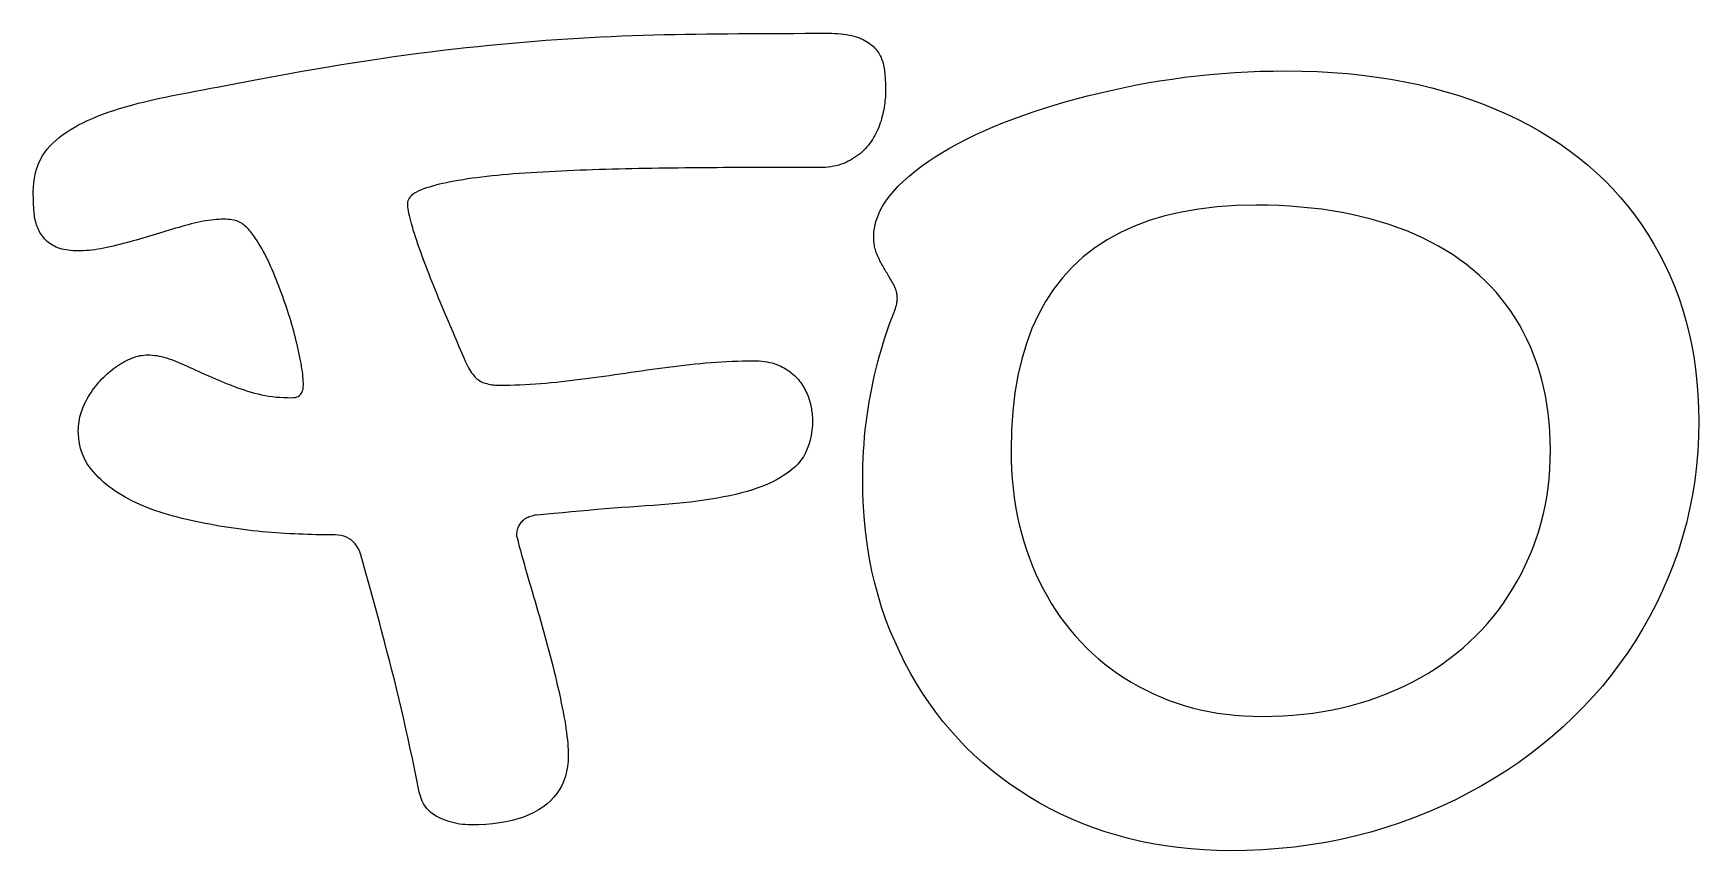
# Model space of a CAD drawing. Header units: millimetres. Extents: x 0 to 54.3, y 0.2 to 27.6.
# Drawn here: x 0.025 to 4.043, y 19.912 to 21.885 of the extents above; entities that cross this region are included whole.
import ezdxf

# ---------------------------------------------------------------- set-up
doc = ezdxf.new("R2010")
doc.units = ezdxf.units.MM

msp = doc.modelspace()

# ---------------------------------------------------------------- linework, layer by layer
for points in [[(0.4842, 21.4361), (0.4784, 21.436), (0.4726, 21.4357), (0.4666, 21.4353), (0.4604, 21.4348), (0.4541, 21.434), (0.4477, 21.4332), (0.4411, 21.4321), (0.4343, 21.4309), (0.4274, 21.4295), (0.4204, 21.428), (0.4132, 21.4263), (0.4058, 21.4245), (0.3984, 21.4225), (0.3909, 21.4205), (0.3833, 21.4185), (0.3757, 21.4164), (0.3681, 21.4142), (0.3604, 21.412), (0.3527, 21.4098), (0.3449, 21.4075), (0.337, 21.4051), (0.3292, 21.4027), (0.3212, 21.4003), (0.3132, 21.3978), (0.3052, 21.3953), (0.2972, 21.3928), (0.2893, 21.3904), (0.2813, 21.3881), (0.2733, 21.3858), (0.2654, 21.3835), (0.2574, 21.3813), (0.2495, 21.3792), (0.2416, 21.3771), (0.2337, 21.375), (0.2258, 21.373), (0.218, 21.3711), (0.2102, 21.3692), (0.2025, 21.3675), (0.195, 21.366), (0.1876, 21.3646), (0.1804, 21.3634), (0.1732, 21.3624), (0.1663, 21.3615), (0.1594, 21.3608), (0.1527, 21.3602), (0.1461, 21.3598), (0.1397, 21.3596), (0.1334, 21.3595), (0.127, 21.3596), (0.1208, 21.3599), (0.1149, 21.3603), (0.1092, 21.361), (0.1037, 21.3618), (0.0985, 21.3628), (0.0935, 21.364), (0.0887, 21.3654), (0.0842, 21.367), (0.0799, 21.3688), (0.0758, 21.3707), (0.072, 21.3728), (0.0683, 21.3751), (0.0649, 21.3775), (0.0616, 21.38), (0.0584, 21.3826), (0.0554, 21.3854), (0.0526, 21.3882), (0.0499, 21.3912), (0.0474, 21.3942), (0.0451, 21.3974), (0.0429, 21.4007), (0.0409, 21.4041), (0.039, 21.4076), (0.0373, 21.4112), (0.0357, 21.4148), (0.0342, 21.4185), (0.0329, 21.4222), (0.0317, 21.426), (0.0306, 21.4298), (0.0296, 21.4337), (0.0287, 21.4376), (0.028, 21.4416), (0.0274, 21.4456), (0.0269, 21.4497), (0.0266, 21.4539), (0.0263, 21.458), (0.026, 21.4621), (0.0258, 21.4662), (0.0256, 21.4703), (0.0254, 21.4743), (0.0252, 21.4783), (0.0251, 21.4823), (0.025, 21.4863), (0.0249, 21.4902), (0.0248, 21.4942), (0.0248, 21.4981), (0.0248, 21.5019), (0.0251, 21.513), (0.0259, 21.5238), (0.0273, 21.5342), (0.0292, 21.5443), (0.0317, 21.554), (0.0348, 21.5634), (0.0384, 21.5724), (0.0426, 21.5811), (0.0473, 21.5894), (0.0526, 21.5974), (0.0585, 21.605), (0.0649, 21.6123), (0.0718, 21.6194), (0.0792, 21.6262), (0.0871, 21.6329), (0.0954, 21.6393), (0.1043, 21.6456), (0.1136, 21.6517), (0.1234, 21.6576), (0.1337, 21.6634), (0.1445, 21.6689), (0.1557, 21.6743), (0.1675, 21.6794), (0.1797, 21.6844), (0.1924, 21.6893), (0.2055, 21.694), (0.219, 21.6986), (0.233, 21.703), (0.2474, 21.7074), (0.2623, 21.7116), (0.2775, 21.7157), (0.2933, 21.7196), (0.3094, 21.7235), (0.326, 21.7272), (0.343, 21.7308), (0.3604, 21.7343), (0.3783, 21.7377), (0.3965, 21.7412), (0.4151, 21.7448), (0.4341, 21.7484), (0.4535, 21.7521), (0.4733, 21.7559), (0.4934, 21.7597), (0.5139, 21.7636), (0.5349, 21.7675), (0.5561, 21.7715), (0.5778, 21.7756), (0.5999, 21.7797), (0.6347, 21.7861), (0.6689, 21.7923), (0.7027, 21.7982), (0.7359, 21.8038), (0.7686, 21.8092), (0.8009, 21.8144), (0.8326, 21.8193), (0.8638, 21.824), (0.8945, 21.8284), (0.9247, 21.8326), (0.9544, 21.8365), (0.9836, 21.8402), (1.0124, 21.8437), (1.041, 21.847), (1.0694, 21.8502), (1.0975, 21.8532), (1.1255, 21.856), (1.1532, 21.8587), (1.1807, 21.8612), (1.2079, 21.8636), (1.235, 21.8658), (1.2618, 21.8678), (1.2884, 21.8697), (1.3148, 21.8714), (1.341, 21.873), (1.3671, 21.8744), (1.3932, 21.8758), (1.4191, 21.877), (1.445, 21.8782), (1.4708, 21.8792), (1.4965, 21.8801), (1.5221, 21.8809), (1.5476, 21.8816), (1.5731, 21.8821), (1.5984, 21.8826), (1.6237, 21.883), (1.649, 21.8832), (1.6746, 21.8835), (1.7004, 21.8837), (1.7264, 21.884), (1.7526, 21.8841), (1.779, 21.8843), (1.8057, 21.8844), (1.8326, 21.8845), (1.8597, 21.8846), (1.8871, 21.8847), (1.9146, 21.8847), (1.9424, 21.8847), (1.9506, 21.8847), (1.9584, 21.8844), (1.966, 21.884), (1.9733, 21.8834), (1.9802, 21.8826), (1.9869, 21.8816), (1.9933, 21.8805), (1.9994, 21.8792), (2.0052, 21.8777), (2.0107, 21.8761), (2.0158, 21.8743), (2.0207, 21.8723), (2.0254, 21.8702), (2.0298, 21.8679), (2.034, 21.8656), (2.0381, 21.8632), (2.0419, 21.8607), (2.0454, 21.858), (2.0488, 21.8553), (2.052, 21.8525), (2.055, 21.8496), (2.0577, 21.8466), (2.0603, 21.8434), (2.0626, 21.8402), (2.0647, 21.8369), (2.0667, 21.8336), (2.0686, 21.8301), (2.0703, 21.8266), (2.0719, 21.823), (2.0733, 21.8193), (2.0745, 21.8156), (2.0756, 21.8117), (2.0766, 21.8078), (2.0774, 21.8039), (2.0781, 21.7998), (2.0786, 21.7957), (2.079, 21.7916), (2.0794, 21.7874), (2.0798, 21.7833), (2.0801, 21.7791), (2.0804, 21.7749), (2.0806, 21.7708), (2.0808, 21.7666), (2.081, 21.7625), (2.0811, 21.7583), (2.0812, 21.7542), (2.0813, 21.75), (2.0813, 21.7459), (2.0812, 21.7411), (2.0811, 21.7362), (2.0808, 21.7313), (2.0804, 21.7264), (2.0799, 21.7213), (2.0793, 21.7163), (2.0786, 21.7111), (2.0777, 21.7059), (2.0768, 21.7006), (2.0757, 21.6953), (2.0745, 21.6899), (2.0733, 21.6844), (2.0719, 21.679), (2.0703, 21.6736), (2.0686, 21.6683), (2.0667, 21.6631), (2.0647, 21.6579), (2.0626, 21.6528), (2.0603, 21.6478), (2.0578, 21.6429), (2.0552, 21.638), (2.0525, 21.6332), (2.0496, 21.6285), (2.0466, 21.6239), (2.0434, 21.6194), (2.04, 21.615), (2.0364, 21.6107), (2.0327, 21.6066), (2.0288, 21.6026), (2.0248, 21.5987), (2.0205, 21.595), (2.0161, 21.5915), (2.0115, 21.588), (2.0067, 21.5847), (2.0018, 21.5815), (1.9967, 21.5785), (1.9914, 21.5757), (1.986, 21.5731), (1.9803, 21.5707), (1.9745, 21.5686), (1.9684, 21.5667), (1.9622, 21.5651), (1.9558, 21.5638), (1.9492, 21.5627), (1.9425, 21.5618), (1.9355, 21.5612), (1.9284, 21.5608), (1.921, 21.5607), (1.7786, 21.5607), (1.7643, 21.5607), (1.7498, 21.5607), (1.7352, 21.5606), (1.7204, 21.5606), (1.7055, 21.5605), (1.6905, 21.5605), (1.6753, 21.5604), (1.6599, 21.5603), (1.6444, 21.5602), (1.6287, 21.5601), (1.6129, 21.5599), (1.597, 21.5598), (1.581, 21.5596), (1.565, 21.5595), (1.549, 21.5592), (1.5331, 21.559), (1.5172, 21.5587), (1.5013, 21.5585), (1.4854, 21.5582), (1.4696, 21.5578), (1.4538, 21.5575), (1.438, 21.5571), (1.4222, 21.5567), (1.4065, 21.5562), (1.3908, 21.5558), (1.3752, 21.5553), (1.3598, 21.5547), (1.3444, 21.5542), (1.3292, 21.5535), (1.3141, 21.5529), (1.2991, 21.5522), (1.2842, 21.5515), (1.2694, 21.5507), (1.2548, 21.5499), (1.2402, 21.5491), (1.2257, 21.5482), (1.2115, 21.5473), (1.1975, 21.5463), (1.1838, 21.5453), (1.1704, 21.5442), (1.1572, 21.543), (1.1443, 21.5418), (1.1317, 21.5405), (1.1193, 21.5391), (1.1072, 21.5377), (1.0954, 21.5362), (1.0839, 21.5347), (1.0726, 21.5331), (1.0617, 21.5314), (1.0511, 21.5297), (1.041, 21.5279), (1.0312, 21.5261), (1.0218, 21.5242), (1.0128, 21.5222), (1.0041, 21.5202), (0.9959, 21.5181), (0.988, 21.5159), (0.9805, 21.5137), (0.9734, 21.5114), (0.9667, 21.5091), (0.9604, 21.5066), (0.9547, 21.5041), (0.9495, 21.5015), (0.9449, 21.4988), (0.9408, 21.4959), (0.9373, 21.493), (0.9343, 21.49), (0.9319, 21.4869), (0.93, 21.4837), (0.9286, 21.4804), (0.9278, 21.477), (0.9275, 21.4734), (0.9276, 21.4697), (0.928, 21.4655), (0.9285, 21.461), (0.9293, 21.456), (0.9303, 21.4507), (0.9315, 21.445), (0.933, 21.4388), (0.9346, 21.4323), (0.9365, 21.4254), (0.9386, 21.4181), (0.941, 21.4103), (0.9435, 21.4022), (0.9463, 21.3939), (0.9491, 21.3854), (0.952, 21.3768), (0.955, 21.3681), (0.9581, 21.3593), (0.9613, 21.3504), (0.9647, 21.3413), (0.9681, 21.3322), (0.9716, 21.3229), (0.9752, 21.3136), (0.9789, 21.3041), (0.9827, 21.2945), (0.9866, 21.2849), (0.9904, 21.2753), (0.9943, 21.2657), (0.9982, 21.2561), (1.0021, 21.2466), (1.0061, 21.2371), (1.01, 21.2276), (1.014, 21.2181), (1.0179, 21.2087), (1.0219, 21.1993), (1.0259, 21.1899), (1.0299, 21.1805), (1.0338, 21.1713), (1.0377, 21.1624), (1.0414, 21.1537), (1.045, 21.1452), (1.0485, 21.1371), (1.0519, 21.1291), (1.0552, 21.1215), (1.0584, 21.1141), (1.0614, 21.1069), (1.0644, 21.1001), (1.0672, 21.0934), (1.07, 21.0871), (1.0723, 21.0822), (1.0748, 21.0775), (1.0773, 21.0732), (1.0798, 21.0691), (1.0824, 21.0652), (1.0851, 21.0617), (1.0878, 21.0584), (1.0905, 21.0554), (1.0933, 21.0527), (1.0962, 21.0502), (1.0991, 21.048), (1.102, 21.0461), (1.1051, 21.0444), (1.1083, 21.0429), (1.1117, 21.0414), (1.1153, 21.0402), (1.119, 21.0391), (1.1229, 21.0381), (1.127, 21.0373), (1.1313, 21.0366), (1.1357, 21.0361), (1.1403, 21.0357), (1.1451, 21.0355), (1.1501, 21.0354), (1.1623, 21.0355), (1.1745, 21.0357), (1.1868, 21.036), (1.1991, 21.0364), (1.2115, 21.037), (1.224, 21.0377), (1.2365, 21.0385), (1.249, 21.0394), (1.2616, 21.0404), (1.2742, 21.0416), (1.2869, 21.0429), (1.2996, 21.0443), (1.3124, 21.0458), (1.3252, 21.0474), (1.338, 21.049), (1.3508, 21.0506), (1.3636, 21.0522), (1.3764, 21.0539), (1.3893, 21.0556), (1.4021, 21.0574), (1.415, 21.0592), (1.4279, 21.061), (1.4407, 21.0629), (1.4537, 21.0648), (1.4666, 21.0667), (1.4795, 21.0686), (1.4924, 21.0704), (1.5053, 21.0722), (1.5182, 21.074), (1.5311, 21.0757), (1.544, 21.0774), (1.5569, 21.0791), (1.5698, 21.0807), (1.5827, 21.0823), (1.5956, 21.0838), (1.6086, 21.0853), (1.6215, 21.0867), (1.6343, 21.088), (1.6472, 21.0892), (1.6601, 21.0902), (1.6729, 21.0912), (1.6858, 21.092), (1.6986, 21.0926), (1.7114, 21.0932), (1.7242, 21.0936), (1.737, 21.0939), (1.7498, 21.0941), (1.7626, 21.0942), (1.7696, 21.0941), (1.7764, 21.0938), (1.783, 21.0932), (1.7894, 21.0925), (1.7956, 21.0916), (1.8015, 21.0904), (1.8073, 21.089), (1.8128, 21.0875), (1.8182, 21.0857), (1.8233, 21.0837), (1.8282, 21.0815), (1.8329, 21.0791), (1.8374, 21.0765), (1.8418, 21.0738), (1.846, 21.071), (1.85, 21.0682), (1.8539, 21.0652), (1.8576, 21.0621), (1.8612, 21.059), (1.8646, 21.0557), (1.8678, 21.0524), (1.8709, 21.0489), (1.8738, 21.0453), (1.8765, 21.0417), (1.8791, 21.0379), (1.8816, 21.0342), (1.8839, 21.0304), (1.8861, 21.0265), (1.8882, 21.0227), (1.8901, 21.0187), (1.8919, 21.0148), (1.8935, 21.0108), (1.8951, 21.0068), (1.8964, 21.0027), (1.8977, 20.9986), (1.8988, 20.9945), (1.8998, 20.9904), (1.9007, 20.9864), (1.9015, 20.9825), (1.9022, 20.9787), (1.9029, 20.9749), (1.9035, 20.9713), (1.9039, 20.9678), (1.9043, 20.9644), (1.9046, 20.9611), (1.9048, 20.9579), (1.905, 20.9548), (1.905, 20.9518), (1.9047, 20.9387), (1.9036, 20.9262), (1.9019, 20.9142), (1.8995, 20.9028), (1.8964, 20.8919), (1.8925, 20.8816), (1.888, 20.8719), (1.8829, 20.8627), (1.877, 20.8541), (1.8704, 20.846), (1.8631, 20.8385), (1.8552, 20.8316), (1.8466, 20.825), (1.8375, 20.8188), (1.828, 20.8128), (1.818, 20.8071), (1.8074, 20.8017), (1.7964, 20.7966), (1.7849, 20.7918), (1.7729, 20.7873), (1.7603, 20.783), (1.7473, 20.779), (1.7338, 20.7753), (1.7198, 20.7719), (1.7054, 20.7687), (1.6906, 20.7657), (1.6754, 20.7629), (1.6598, 20.7602), (1.6438, 20.7578), (1.6275, 20.7555), (1.6107, 20.7533), (1.5936, 20.7513), (1.5761, 20.7496), (1.5582, 20.7479), (1.54, 20.7465), (1.5213, 20.7452), (1.5024, 20.744), (1.4833, 20.7427), (1.4639, 20.7413), (1.4445, 20.7399), (1.4248, 20.7384), (1.4049, 20.7368), (1.3849, 20.7351), (1.3646, 20.7333), (1.3442, 20.7315), (1.3236, 20.7296), (1.3028, 20.7277), (1.2818, 20.7256), (1.2391, 20.7221), (1.2353, 20.7214), (1.2317, 20.7206), (1.2282, 20.7197), (1.2249, 20.7187), (1.2217, 20.7176), (1.2186, 20.7163), (1.2157, 20.7149), (1.213, 20.7134), (1.2104, 20.7117), (1.2079, 20.71), (1.2056, 20.7081), (1.2035, 20.706), (1.2015, 20.7039), (1.1997, 20.7017), (1.198, 20.6994), (1.1966, 20.6969), (1.1953, 20.6944), (1.1941, 20.6918), (1.1932, 20.6891), (1.1924, 20.6863), (1.1918, 20.6833), (1.1914, 20.6803), (1.1911, 20.6772), (1.191, 20.674), (1.191, 20.6731), (1.1911, 20.6723), (1.1911, 20.6714), (1.1912, 20.6706), (1.1913, 20.6699), (1.1915, 20.6691), (1.1916, 20.6684), (1.1918, 20.6677), (1.192, 20.667), (1.1923, 20.6663), (1.1925, 20.6657), (1.1928, 20.6651), (1.1931, 20.6645), (1.1934, 20.6639), (1.1936, 20.6632), (1.1938, 20.6625), (1.194, 20.6618), (1.1941, 20.6611), (1.1943, 20.6603), (1.1944, 20.6596), (1.1945, 20.6587), (1.1945, 20.6579), (1.1946, 20.6571), (1.1946, 20.6562), (1.1973, 20.6463), (1.2001, 20.6362), (1.2029, 20.626), (1.2059, 20.6155), (1.2089, 20.6049), (1.2119, 20.5941), (1.2151, 20.5831), (1.2183, 20.5719), (1.2216, 20.5605), (1.225, 20.549), (1.2285, 20.5372), (1.232, 20.5253), (1.2355, 20.5133), (1.239, 20.5013), (1.2425, 20.4893), (1.2459, 20.4773), (1.2493, 20.4654), (1.2527, 20.4534), (1.256, 20.4415), (1.2593, 20.4296), (1.2625, 20.4177), (1.2657, 20.4058), (1.2689, 20.3939), (1.272, 20.382), (1.2751, 20.3702), (1.2781, 20.3584), (1.281, 20.3468), (1.2838, 20.3353), (1.2865, 20.3239), (1.2892, 20.3125), (1.2917, 20.3013), (1.2942, 20.2902), (1.2966, 20.2792), (1.2989, 20.2682), (1.3011, 20.2574), (1.3032, 20.2467), (1.3052, 20.2361), (1.307, 20.2259), (1.3087, 20.2161), (1.3101, 20.2065), (1.3114, 20.1973), (1.3125, 20.1884), (1.3135, 20.1798), (1.3143, 20.1715), (1.3149, 20.1635), (1.3153, 20.1559), (1.3156, 20.1486), (1.3157, 20.1416), (1.3152, 20.1282), (1.314, 20.1154), (1.3118, 20.1031), (1.3088, 20.0914), (1.305, 20.0802), (1.3003, 20.0695), (1.2948, 20.0594), (1.2884, 20.0498), (1.2811, 20.0408), (1.273, 20.0323), (1.264, 20.0244), (1.2542, 20.017), (1.2436, 20.0102), (1.2323, 20.0039), (1.2203, 19.9983), (1.2076, 19.9932), (1.1942, 19.9888), (1.1801, 19.9849), (1.1653, 19.9817), (1.1498, 19.979), (1.1335, 19.9769), (1.1166, 19.9754), (1.099, 19.9745), (1.0806, 19.9743), (1.0738, 19.9744), (1.0671, 19.9748), (1.0603, 19.9754), (1.0536, 19.9763), (1.047, 19.9775), (1.0403, 19.9789), (1.0338, 19.9806), (1.0272, 19.9826), (1.0207, 19.9848), (1.0142, 19.9872), (1.0078, 19.99), (1.0014, 19.9929), (0.9952, 19.9963), (0.9895, 20), (0.9841, 20.0042), (0.9791, 20.0089), (0.9746, 20.0139), (0.9705, 20.0194), (0.9667, 20.0254), (0.9634, 20.0317), (0.9605, 20.0385), (0.958, 20.0457), (0.9559, 20.0534), (0.9542, 20.0615), (0.9494, 20.0858), (0.9445, 20.11), (0.9395, 20.1341), (0.9344, 20.1581), (0.9292, 20.1821), (0.9239, 20.2059), (0.9186, 20.2297), (0.9131, 20.2534), (0.9075, 20.277), (0.9018, 20.3005), (0.896, 20.3239), (0.8901, 20.3473), (0.8842, 20.3706), (0.8781, 20.3938), (0.8721, 20.4171), (0.866, 20.4404), (0.8598, 20.4636), (0.8536, 20.4868), (0.8474, 20.51), (0.8411, 20.5332), (0.8347, 20.5564), (0.8283, 20.5796), (0.8218, 20.6028), (0.8153, 20.6259), (0.8125, 20.6336), (0.8092, 20.6406), (0.8054, 20.647), (0.8013, 20.6526), (0.7967, 20.6576), (0.7917, 20.662), (0.7863, 20.6656), (0.7805, 20.6687), (0.7743, 20.671), (0.7676, 20.6727), (0.7605, 20.6737), (0.753, 20.674), (0.744, 20.674), (0.7348, 20.6741), (0.7255, 20.6742), (0.7159, 20.6744), (0.7062, 20.6746), (0.6963, 20.6749), (0.6862, 20.6752), (0.6759, 20.6756), (0.6654, 20.676), (0.6547, 20.6765), (0.6439, 20.677), (0.6328, 20.6776), (0.6217, 20.6782), (0.6105, 20.6789), (0.5993, 20.6798), (0.588, 20.6807), (0.5767, 20.6818), (0.5654, 20.6829), (0.554, 20.6841), (0.5426, 20.6855), (0.5312, 20.6869), (0.5197, 20.6884), (0.5082, 20.6901), (0.4966, 20.6918), (0.4851, 20.6936), (0.4736, 20.6955), (0.4622, 20.6975), (0.4508, 20.6996), (0.4395, 20.7018), (0.4283, 20.704), (0.4171, 20.7064), (0.406, 20.7088), (0.395, 20.7113), (0.384, 20.7139), (0.3731, 20.7166), (0.3622, 20.7194), (0.3515, 20.7223), (0.3409, 20.7254), (0.3306, 20.7286), (0.3205, 20.732), (0.3105, 20.7355), (0.3008, 20.7392), (0.2912, 20.7431), (0.2819, 20.7471), (0.2727, 20.7513), (0.2638, 20.7556), (0.255, 20.7601), (0.2465, 20.7648), (0.2381, 20.7696), (0.2301, 20.7746), (0.2223, 20.7797), (0.2148, 20.785), (0.2076, 20.7904), (0.2006, 20.796), (0.1939, 20.8017), (0.1875, 20.8075), (0.1814, 20.8135), (0.1755, 20.8197), (0.1699, 20.826), (0.1646, 20.8325), (0.1596, 20.8391), (0.155, 20.8459), (0.1509, 20.8529), (0.1472, 20.8602), (0.144, 20.8676), (0.1412, 20.8752), (0.1388, 20.883), (0.1369, 20.891), (0.1353, 20.8992), (0.1343, 20.9076), (0.1336, 20.9162), (0.1334, 20.925), (0.1335, 20.9307), (0.1338, 20.9363), (0.1344, 20.9419), (0.1352, 20.9475), (0.1362, 20.9531), (0.1374, 20.9587), (0.1389, 20.9642), (0.1405, 20.9698), (0.1424, 20.9753), (0.1445, 20.9808), (0.1469, 20.9863), (0.1494, 20.9918), (0.1522, 20.9973), (0.155, 21.0026), (0.158, 21.0078), (0.1611, 21.013), (0.1643, 21.018), (0.1677, 21.023), (0.1712, 21.0278), (0.1747, 21.0326), (0.1785, 21.0372), (0.1823, 21.0418), (0.1863, 21.0462), (0.1904, 21.0506), (0.1946, 21.0548), (0.1988, 21.0589), (0.2031, 21.0629), (0.2075, 21.0667), (0.2119, 21.0704), (0.2164, 21.0739), (0.221, 21.0774), (0.2256, 21.0806), (0.2303, 21.0838), (0.235, 21.0868), (0.2398, 21.0897), (0.2447, 21.0924), (0.2496, 21.095), (0.2544, 21.0973), (0.2592, 21.0994), (0.264, 21.1013), (0.2687, 21.103), (0.2734, 21.1044), (0.278, 21.1057), (0.2827, 21.1067), (0.2872, 21.1074), (0.2918, 21.108), (0.2963, 21.1083), (0.3008, 21.1084), (0.3061, 21.1083), (0.3116, 21.108), (0.3171, 21.1074), (0.3227, 21.1067), (0.3284, 21.1057), (0.3342, 21.1044), (0.34, 21.103), (0.3459, 21.1013), (0.3518, 21.0994), (0.3579, 21.0973), (0.364, 21.095), (0.3702, 21.0924), (0.3765, 21.0897), (0.3828, 21.087), (0.3892, 21.0842), (0.3957, 21.0813), (0.4023, 21.0784), (0.4089, 21.0755), (0.4156, 21.0725), (0.4224, 21.0695), (0.4293, 21.0664), (0.4362, 21.0632), (0.4432, 21.06), (0.4503, 21.0568), (0.4575, 21.0536), (0.4647, 21.0504), (0.4721, 21.0472), (0.4795, 21.0441), (0.487, 21.0411), (0.4946, 21.0381), (0.5023, 21.0352), (0.5101, 21.0323), (0.5179, 21.0294), (0.5259, 21.0266), (0.5339, 21.0239), (0.542, 21.0212), (0.5502, 21.0186), (0.5586, 21.0163), (0.567, 21.0142), (0.5756, 21.0123), (0.5842, 21.0106), (0.593, 21.0092), (0.6019, 21.008), (0.6109, 21.0069), (0.62, 21.0062), (0.6292, 21.0056), (0.6385, 21.0053), (0.648, 21.0052), (0.6525, 21.0054), (0.6567, 21.006), (0.6604, 21.0071), (0.6638, 21.0085), (0.6668, 21.0104), (0.6693, 21.0127), (0.6715, 21.0155), (0.6733, 21.0186), (0.6747, 21.0222), (0.6757, 21.0262), (0.6763, 21.0306), (0.6765, 21.0354), (0.6764, 21.0403), (0.6762, 21.0454), (0.6758, 21.0508), (0.6754, 21.0564), (0.6748, 21.0623), (0.674, 21.0684), (0.6731, 21.0747), (0.6721, 21.0813), (0.6709, 21.0882), (0.6697, 21.0953), (0.6682, 21.1026), (0.6667, 21.1102), (0.665, 21.118), (0.6632, 21.1258), (0.6614, 21.1336), (0.6594, 21.1416), (0.6574, 21.1496), (0.6553, 21.1576), (0.6531, 21.1657), (0.6508, 21.1739), (0.6485, 21.1822), (0.646, 21.1905), (0.6435, 21.1988), (0.6408, 21.2073), (0.6381, 21.2157), (0.6354, 21.2241), (0.6326, 21.2325), (0.6297, 21.2409), (0.6267, 21.2492), (0.6237, 21.2576), (0.6206, 21.2659), (0.6175, 21.2741), (0.6143, 21.2824), (0.611, 21.2906), (0.6077, 21.2988), (0.6043, 21.307), (0.6009, 21.315), (0.5974, 21.3229), (0.5939, 21.3305), (0.5904, 21.3379), (0.5868, 21.3451), (0.5832, 21.3521), (0.5795, 21.3589), (0.5759, 21.3655), (0.5721, 21.3719), (0.5684, 21.3781), (0.5646, 21.384), (0.5607, 21.3898), (0.5583, 21.3933), (0.556, 21.3966), (0.5535, 21.3999), (0.5511, 21.403), (0.5487, 21.406), (0.5463, 21.4089), (0.5438, 21.4117), (0.5413, 21.4143), (0.5389, 21.4168), (0.5364, 21.4192), (0.5339, 21.4215), (0.5313, 21.4236), (0.5287, 21.4256), (0.5258, 21.4274), (0.5227, 21.429), (0.5194, 21.4305), (0.5158, 21.4318), (0.512, 21.4329), (0.5079, 21.4339), (0.5036, 21.4347), (0.4991, 21.4353), (0.4944, 21.4357), (0.4894, 21.436), (0.4842, 21.4361)], [(2.9128, 19.9119), (2.8807, 19.9124), (2.849, 19.9138), (2.8177, 19.9161), (2.7869, 19.9193), (2.7565, 19.9234), (2.7265, 19.9284), (2.697, 19.9344), (2.6679, 19.9412), (2.6392, 19.949), (2.611, 19.9577), (2.5832, 19.9673), (2.5558, 19.9778), (2.529, 19.9892), (2.5027, 20.0012), (2.4772, 20.014), (2.4522, 20.0276), (2.4279, 20.0418), (2.4042, 20.0568), (2.3812, 20.0725), (2.3587, 20.089), (2.337, 20.1062), (2.3158, 20.1241), (2.2953, 20.1427), (2.2754, 20.1621), (2.2561, 20.1821), (2.2376, 20.2028), (2.2198, 20.2241), (2.2028, 20.2461), (2.1864, 20.2686), (2.1708, 20.2919), (2.1558, 20.3157), (2.1416, 20.3401), (2.1281, 20.3652), (2.1154, 20.391), (2.1033, 20.4173), (2.092, 20.4443), (2.0814, 20.4718), (2.0718, 20.4998), (2.0631, 20.5283), (2.0554, 20.5573), (2.0485, 20.5867), (2.0426, 20.6166), (2.0375, 20.6469), (2.0334, 20.6778), (2.0302, 20.709), (2.0279, 20.7408), (2.0265, 20.773), (2.0261, 20.8058), (2.0262, 20.8235), (2.0266, 20.8411), (2.0273, 20.8587), (2.0282, 20.8761), (2.0293, 20.8934), (2.0308, 20.9106), (2.0324, 20.9277), (2.0344, 20.9446), (2.0366, 20.9615), (2.0391, 20.9782), (2.0418, 20.9949), (2.0448, 21.0114), (2.048, 21.0278), (2.0514, 21.044), (2.055, 21.06), (2.0587, 21.0758), (2.0627, 21.0914), (2.0668, 21.1069), (2.0711, 21.1221), (2.0756, 21.1372), (2.0803, 21.1521), (2.0852, 21.1668), (2.0903, 21.1813), (2.0955, 21.1957), (2.0978, 21.2012), (2.0999, 21.2064), (2.1018, 21.2114), (2.1034, 21.2161), (2.1049, 21.2205), (2.1062, 21.2246), (2.1073, 21.2285), (2.1082, 21.2321), (2.1089, 21.2354), (2.1094, 21.2385), (2.1097, 21.2412), (2.1098, 21.2438), (2.1097, 21.2467), (2.1095, 21.2496), (2.1092, 21.2525), (2.1088, 21.2554), (2.1082, 21.2583), (2.1075, 21.2611), (2.1067, 21.2639), (2.1058, 21.2667), (2.1048, 21.2695), (2.1036, 21.2722), (2.1023, 21.2749), (2.1009, 21.2776), (2.0994, 21.2803), (2.0979, 21.283), (2.0963, 21.2857), (2.0947, 21.2885), (2.0931, 21.2913), (2.0915, 21.2941), (2.0899, 21.2969), (2.0882, 21.2997), (2.0865, 21.3026), (2.0848, 21.3055), (2.0831, 21.3085), (2.0813, 21.3114), (2.0795, 21.3144), (2.0778, 21.3174), (2.0761, 21.3204), (2.0744, 21.3235), (2.0727, 21.3266), (2.071, 21.3297), (2.0694, 21.3328), (2.0678, 21.3359), (2.0663, 21.3391), (2.0647, 21.3423), (2.0632, 21.3456), (2.0617, 21.3488), (2.0603, 21.3521), (2.059, 21.3555), (2.0578, 21.3589), (2.0568, 21.3625), (2.0558, 21.3661), (2.055, 21.3697), (2.0543, 21.3735), (2.0538, 21.3773), (2.0534, 21.3812), (2.053, 21.3852), (2.0529, 21.3892), (2.0528, 21.3933), (2.0534, 21.4058), (2.0552, 21.4182), (2.0581, 21.4305), (2.0623, 21.4429), (2.0676, 21.4552), (2.0742, 21.4674), (2.0819, 21.4797), (2.0908, 21.4918), (2.1009, 21.504), (2.1121, 21.5161), (2.1246, 21.5282), (2.1383, 21.5402), (2.1529, 21.5521), (2.1683, 21.5638), (2.1844, 21.5753), (2.2014, 21.5865), (2.2191, 21.5975), (2.2375, 21.6083), (2.2567, 21.6189), (2.2767, 21.6292), (2.2975, 21.6394), (2.319, 21.6493), (2.3413, 21.659), (2.3644, 21.6684), (2.3881, 21.6776), (2.4123, 21.6865), (2.4371, 21.6951), (2.4623, 21.7034), (2.4881, 21.7114), (2.5144, 21.7192), (2.5412, 21.7266), (2.5685, 21.7337), (2.5964, 21.7405), (2.6248, 21.747), (2.6537, 21.7533), (2.6831, 21.7592), (2.7128, 21.7648), (2.7427, 21.7698), (2.7727, 21.7744), (2.8028, 21.7785), (2.833, 21.7821), (2.8634, 21.7853), (2.8939, 21.7879), (2.9245, 21.7901), (2.9552, 21.7918), (2.986, 21.793), (3.017, 21.7937), (3.0481, 21.7939), (3.0861, 21.7935), (3.1234, 21.7923), (3.1601, 21.7903), (3.1962, 21.7874), (3.2316, 21.7837), (3.2664, 21.7792), (3.3006, 21.7739), (3.3342, 21.7678), (3.3671, 21.7609), (3.3994, 21.7531), (3.431, 21.7446), (3.4621, 21.7352), (3.4924, 21.725), (3.522, 21.7142), (3.5508, 21.7026), (3.5788, 21.6904), (3.6061, 21.6774), (3.6326, 21.6637), (3.6583, 21.6494), (3.6832, 21.6343), (3.7074, 21.6185), (3.7309, 21.602), (3.7535, 21.5848), (3.7754, 21.5669), (3.7965, 21.5483), (3.8168, 21.5291), (3.8363, 21.5092), (3.8549, 21.4887), (3.8727, 21.4675), (3.8896, 21.4456), (3.9057, 21.4231), (3.921, 21.3999), (3.9355, 21.3761), (3.9492, 21.3517), (3.962, 21.3265), (3.974, 21.3007), (3.9851, 21.2743), (3.9952, 21.2474), (4.0043, 21.2199), (4.0125, 21.1919), (4.0198, 21.1634), (4.026, 21.1343), (4.0314, 21.1046), (4.0357, 21.0744), (4.0391, 21.0437), (4.0415, 21.0124), (4.0429, 20.9806), (4.0434, 20.9482), (4.0428, 20.9119), (4.041, 20.876), (4.038, 20.8405), (4.0337, 20.8055), (4.0283, 20.7708), (4.0216, 20.7365), (4.0137, 20.7027), (4.0046, 20.6692), (3.9943, 20.6362), (3.9828, 20.6036), (3.9701, 20.5714), (3.9562, 20.5396), (3.9412, 20.5083), (3.9253, 20.4778), (3.9085, 20.4479), (3.8908, 20.4188), (3.8722, 20.3904), (3.8527, 20.3626), (3.8323, 20.3356), (3.811, 20.3093), (3.7887, 20.2837), (3.7656, 20.2588), (3.7416, 20.2346), (3.7167, 20.2111), (3.6909, 20.1883), (3.6644, 20.1664), (3.6372, 20.1453), (3.6092, 20.125), (3.5804, 20.1055), (3.5509, 20.0869), (3.5206, 20.069), (3.4896, 20.052), (3.4578, 20.0358), (3.4252, 20.0204), (3.392, 20.0058), (3.3579, 19.9921), (3.3233, 19.9793), (3.2882, 19.9676), (3.2526, 19.957), (3.2167, 19.9475), (3.1802, 19.9392), (3.1434, 19.932), (3.106, 19.9258), (3.0683, 19.9208), (3.0301, 19.9169), (2.9914, 19.9142), (2.9523, 19.9125), (2.9128, 19.9119)], [(3.6855, 20.8788), (3.6852, 20.9017), (3.6842, 20.9243), (3.6825, 20.9464), (3.6802, 20.9682), (3.6772, 20.9895), (3.6735, 21.0105), (3.6692, 21.0311), (3.6642, 21.0513), (3.6585, 21.071), (3.6521, 21.0904), (3.6451, 21.1094), (3.6375, 21.128), (3.6291, 21.1462), (3.6202, 21.1639), (3.6107, 21.1811), (3.6007, 21.1978), (3.59, 21.214), (3.5787, 21.2297), (3.5668, 21.245), (3.5544, 21.2598), (3.5413, 21.2741), (3.5277, 21.2879), (3.5134, 21.3012), (3.4986, 21.3141), (3.4831, 21.3265), (3.4671, 21.3383), (3.4506, 21.3497), (3.4334, 21.3606), (3.4156, 21.371), (3.3973, 21.3809), (3.3784, 21.3903), (3.3589, 21.3992), (3.3388, 21.4076), (3.3182, 21.4155), (3.2969, 21.4229), (3.2751, 21.4298), (3.2528, 21.4362), (3.2299, 21.4421), (3.2066, 21.4473), (3.1828, 21.4521), (3.1585, 21.4563), (3.1338, 21.4599), (3.1085, 21.4629), (3.0828, 21.4654), (3.0566, 21.4674), (3.0299, 21.4688), (3.0028, 21.4696), (2.9751, 21.4699), (2.9271, 21.4689), (2.8812, 21.4658), (2.8373, 21.4606), (2.7954, 21.4534), (2.7555, 21.4441), (2.7176, 21.4327), (2.6817, 21.4193), (2.6479, 21.4038), (2.616, 21.3863), (2.5862, 21.3666), (2.5584, 21.345), (2.5326, 21.3212), (2.5089, 21.2954), (2.4872, 21.2676), (2.4676, 21.2378), (2.45, 21.206), (2.4346, 21.1721), (2.4211, 21.1363), (2.4098, 21.0984), (2.4005, 21.0585), (2.3933, 21.0166), (2.3881, 20.9727), (2.385, 20.9267), (2.384, 20.8788), (2.3843, 20.8552), (2.3852, 20.8319), (2.3868, 20.809), (2.3889, 20.7865), (2.3917, 20.7642), (2.3951, 20.7423), (2.3991, 20.7208), (2.4038, 20.6995), (2.409, 20.6786), (2.4149, 20.658), (2.4214, 20.6378), (2.4285, 20.6179), (2.4361, 20.5984), (2.4443, 20.5794), (2.453, 20.5608), (2.4621, 20.5427), (2.4718, 20.5251), (2.4819, 20.508), (2.4925, 20.4913), (2.5037, 20.4751), (2.5153, 20.4593), (2.5274, 20.4441), (2.54, 20.4293), (2.5531, 20.4149), (2.5667, 20.4011), (2.5807, 20.3878), (2.5951, 20.375), (2.61, 20.3627), (2.6253, 20.3509), (2.641, 20.3397), (2.6572, 20.329), (2.6738, 20.3188), (2.6908, 20.3091), (2.7083, 20.2999), (2.7262, 20.2913), (2.7445, 20.2832), (2.7632, 20.2756), (2.7822, 20.2688), (2.8016, 20.2625), (2.8212, 20.257), (2.8411, 20.252), (2.8614, 20.2478), (2.8819, 20.2442), (2.9028, 20.2412), (2.924, 20.2389), (2.9454, 20.2373), (2.9672, 20.2363), (2.9893, 20.236), (3.0147, 20.2363), (3.0397, 20.2373), (3.0643, 20.2389), (3.0887, 20.2412), (3.1126, 20.2442), (3.1362, 20.2478), (3.1595, 20.252), (3.1824, 20.257), (3.205, 20.2625), (3.2272, 20.2688), (3.2491, 20.2756), (3.2707, 20.2832), (3.2918, 20.2913), (3.3124, 20.3), (3.3325, 20.3092), (3.3521, 20.3189), (3.3712, 20.3291), (3.3897, 20.3399), (3.4078, 20.3512), (3.4254, 20.3631), (3.4424, 20.3755), (3.459, 20.3884), (3.475, 20.4018), (3.4906, 20.4158), (3.5056, 20.4303), (3.52, 20.4452), (3.5339, 20.4606), (3.5472, 20.4765), (3.56, 20.4928), (3.5722, 20.5095), (3.5839, 20.5267), (3.595, 20.5444), (3.6056, 20.5625), (3.6156, 20.5811), (3.625, 20.6002), (3.6339, 20.6197), (3.6421, 20.6396), (3.6497, 20.6598), (3.6565, 20.6803), (3.6626, 20.7011), (3.668, 20.7222), (3.6726, 20.7437), (3.6766, 20.7654), (3.6798, 20.7875), (3.6823, 20.8098), (3.6841, 20.8325), (3.6852, 20.8555), (3.6855, 20.8788)]]:
    msp.add_lwpolyline(points, close=True)

doc.saveas('drawing.dxf')
